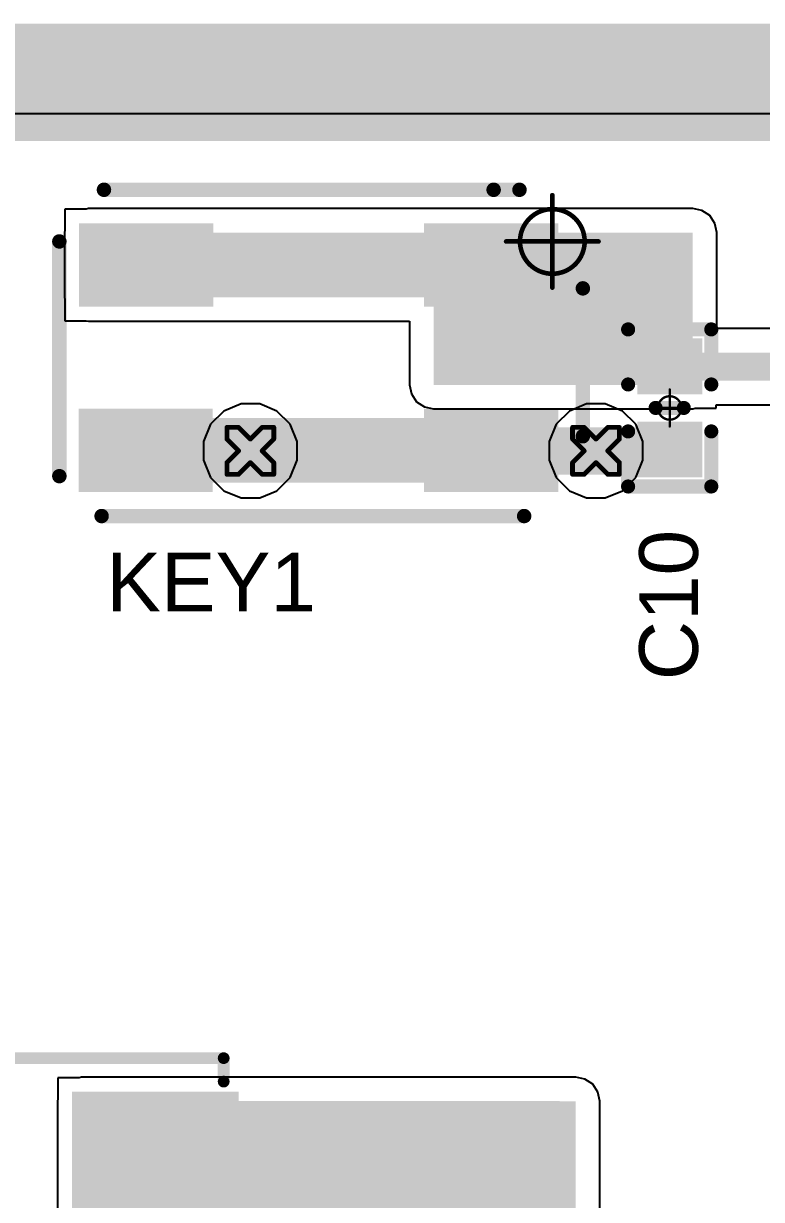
# Model space of a CAD drawing. Header units: inches. Extents: x -13 to 366, y -4 to 120.
# Drawn here: x 3.93 to 11.91, y 31.77 to 44.5 of the extents above; entities that cross this region are included whole.
import ezdxf

# ---------------------------------------------------------------- set-up
doc = ezdxf.new("R2010")
doc.units = ezdxf.units.IN
for name, color, linetype in [('Board_outline', 56, 'Continuous'), ('Bottom Layer', 5, 'Continuous'), ('Bottom Overlay', 54, 'Continuous'), ('Drill Drawing', 1, 'Continuous'), ('GND', 16, 'Continuous'), ('Keep-Out Layer', 6, 'Continuous'), ('Mechanical 15', 56, 'Continuous'), ('POWER', 76, 'Continuous'), ('Top Layer', 1, 'Continuous'), ('Top Overlay', 2, 'Continuous'), ('Top Paste', 8, 'Continuous'), ('Top Solder', 216, 'Continuous'), ('Via Holes', 16, 'Continuous')]:
    doc.layers.add(name, color=color, linetype=linetype)
doc.styles.add('Arial', font='', dxfattribs={"height": 0.2})
doc.styles.get('Arial').set_extended_font_data('Arial')

# ---------------------------------------------------------------- blocks, each defined once
blk = doc.blocks.new('VLS5045EX_3R3N_15')
at = {"layer": 'Top Layer'}
for points in [[(-2.59999861, 2.09999961), (-0.9999992699999999, 2.09999961), (-0.9999992699999999, -2.09999961), (-2.59999861, -2.09999961)], [(1.00000181, 2.09999961), (2.60000115, 2.09999961), (2.60000115, -2.09999961), (1.00000181, -2.09999961)]]:
    blk.add_hatch(color=1, dxfattribs=at).paths.add_polyline_path(points)
at = {"layer": 'Top Paste'}
for points in [[(-2.59999861, 2.09999961), (-0.9999992699999999, 2.09999961), (-0.9999992699999999, -2.09999961), (-2.59999861, -2.09999961)], [(1.00000181, 2.09999961), (2.60000115, 2.09999961), (2.60000115, -2.09999961), (1.00000181, -2.09999961)]]:
    blk.add_hatch(color=8, dxfattribs=at).paths.add_polyline_path(points)
at = {"layer": 'Top Solder'}
for points in [[(-2.70159861, 2.20159961), (-0.89839927, 2.20159961), (-0.89839927, -2.20159961), (-2.70159861, -2.20159961)], [(0.8984018100000001, 2.20159961), (2.70160115, 2.20159961), (2.70160115, -2.20159961), (0.8984018100000001, -2.20159961)]]:
    blk.add_hatch(color=216, dxfattribs=at).paths.add_polyline_path(points)
at = {"layer": 'Top Overlay'}
for points in [[(-2.54, 2.3114, 0.127, 0.127, 0), (-2.54, 2.5654, 0.127, 0.127, 0)], [(-2.54, 2.5654, 0.127, 0.127, 0), (2.54, 2.5654, 0.127, 0.127, 0)], [(2.54, 2.3114, 0.127, 0.127, 0), (2.54, 2.5654, 0.127, 0.127, 0)], [(-2.54, -2.5654, 0.127, 0.127, 0), (-2.54, -2.3114, 0.127, 0.127, 0)], [(2.54, -2.5654, 0.127, 0.127, 0), (2.54, -2.3114, 0.127, 0.127, 0)], [(-2.54, -2.5654, 0.127, 0.127, 0), (2.54, -2.5654, 0.127, 0.127, 0)]]:
    blk.add_lwpolyline(points, format="xyseb", dxfattribs=at)
for points in [[(-2.57175, 2.5654, 0.0635, 0.0635, 1), (-2.50825, 2.5654, 0.0635, 0.0635, 1)], [(-2.57175, 2.5654, 0.0635, 0.0635, 1), (-2.50825, 2.5654, 0.0635, 0.0635, 1)], [(2.50825, 2.5654, 0.0635, 0.0635, 1), (2.57175, 2.5654, 0.0635, 0.0635, 1)], [(2.50825, 2.5654, 0.0635, 0.0635, 1), (2.57175, 2.5654, 0.0635, 0.0635, 1)], [(-2.57175, 2.3114, 0.0635, 0.0635, 1), (-2.50825, 2.3114, 0.0635, 0.0635, 1)], [(2.50825, 2.3114, 0.0635, 0.0635, 1), (2.57175, 2.3114, 0.0635, 0.0635, 1)], [(-2.57175, -2.3114, 0.0635, 0.0635, 1), (-2.50825, -2.3114, 0.0635, 0.0635, 1)], [(2.50825, -2.3114, 0.0635, 0.0635, 1), (2.57175, -2.3114, 0.0635, 0.0635, 1)], [(-2.57175, -2.5654, 0.0635, 0.0635, 1), (-2.50825, -2.5654, 0.0635, 0.0635, 1)], [(-2.57175, -2.5654, 0.0635, 0.0635, 1), (-2.50825, -2.5654, 0.0635, 0.0635, 1)], [(2.50825, -2.5654, 0.0635, 0.0635, 1), (2.57175, -2.5654, 0.0635, 0.0635, 1)], [(2.50825, -2.5654, 0.0635, 0.0635, 1), (2.57175, -2.5654, 0.0635, 0.0635, 1)]]:
    blk.add_lwpolyline(points, format="xyseb", close=True, dxfattribs=at)
blk = doc.blocks.new('TSW_SMD_6_6_5_26')
at = {"layer": 'Top Layer'}
for points in [[(0.03539998, 2.61060057), (1.28540002, 2.61060057), (1.28540002, 1.91059943), (0.03539998, 1.91059943)], [(3.7749988, 2.61055993), (5.024998839999999, 2.61055993), (5.024998839999999, 1.91055879), (3.7749988, 1.91055879)], [(0.03539998, 0.60400057), (1.28540002, 0.60400057), (1.28540002, -0.09600057), (0.03539998, -0.09600057)], [(3.769199979999999, 0.60400057), (5.01920002, 0.60400057), (5.01920002, -0.09600057), (3.769199979999999, -0.09600057)]]:
    blk.add_hatch(color=1, dxfattribs=at).paths.add_polyline_path(points)
at = {"layer": 'Top Paste'}
for points in [[(0.03539998, 2.61060057), (1.28540002, 2.61060057), (1.28540002, 1.91059943), (0.03539998, 1.91059943)], [(3.7749988, 2.61055993), (5.024998839999999, 2.61055993), (5.024998839999999, 1.91055879), (3.7749988, 1.91055879)], [(0.03539998, 0.60400057), (1.28540002, 0.60400057), (1.28540002, -0.09600057), (0.03539998, -0.09600057)], [(3.769199979999999, 0.60400057), (5.01920002, 0.60400057), (5.01920002, -0.09600057), (3.769199979999999, -0.09600057)]]:
    blk.add_hatch(color=8, dxfattribs=at).paths.add_polyline_path(points)
at = {"layer": 'Top Solder'}
for points in [[(-0.06620002, 2.71220057), (1.38700002, 2.71220057), (1.38700002, 1.80899943), (-0.06620002, 1.80899943)], [(3.6733988, 2.71215993), (5.12659884, 2.71215993), (5.12659884, 1.80895879), (3.6733988, 1.80895879)], [(-0.06620002, 0.70560057), (1.38700002, 0.70560057), (1.38700002, -0.19760057), (-0.06620002, -0.19760057)], [(3.66759998, 0.70560057), (5.120800019999999, 0.70560057), (5.120800019999999, -0.19760057), (3.66759998, -0.19760057)]]:
    blk.add_hatch(color=216, dxfattribs=at).paths.add_polyline_path(points)
at = {"layer": 'Mechanical 15'}
for points in [[(0, 0.499999, 0.0499999, 0.0499999, 0), (0, -0.499999, 0.0499999, 0.0499999, 0)], [(0.499999, 0, 0.0499999, 0.0499999, 0), (-0.499999, 0, 0.0499999, 0.0499999, 0)]]:
    blk.add_lwpolyline(points, format="xyseb", dxfattribs=at)
for points in [[(-0.01249934, 0.499999, 0.02499868, 0.02499868, 1), (0.01249934, 0.499999, 0.02499868, 0.02499868, 1)], [(0.3499993, 0, 0.0499999, 0.0499999, 1), (-0.3499993, 0, 0.0499999, 0.0499999, 1)], [(-0.5124983399999999, 0, 0.02499868, 0.02499868, 1), (-0.4874996599999999, 0, 0.02499868, 0.02499868, 1)], [(-0.36249864, 0, 0.02499868, 0.02499868, 1), (-0.33749996, 0, 0.02499868, 0.02499868, 1)], [(0.33749996, 0, 0.02499868, 0.02499868, 1), (0.36249864, 0, 0.02499868, 0.02499868, 1)], [(0.4874996599999999, 0, 0.02499868, 0.02499868, 1), (0.5124983399999999, 0, 0.02499868, 0.02499868, 1)], [(-0.01249934, -0.499999, 0.02499868, 0.02499868, 1), (0.01249934, -0.499999, 0.02499868, 0.02499868, 1)]]:
    blk.add_lwpolyline(points, format="xyseb", close=True, dxfattribs=at)
at = {"layer": 'Top Overlay'}
for points in [[(4.8768, 2.9718, 0.156464, 0.156464, 0), (0.3048, 2.9718, 0.156464, 0.156464, 0)], [(5.334, 2.54, 0.156464, 0.156464, 0), (5.334, 0, 0.156464, 0.156464, 0)], [(-0.3302, 2.1082, 0.156464, 0.156464, 0), (-0.3302, 0.508, 0.156464, 0.156464, 0)], [(0.635, -0.5588, 0.156464, 0.156464, 0), (0.3556, -0.5588, 0.156464, 0.156464, 0)], [(4.8514, -0.5588, 0.156464, 0.156464, 0), (0.635, -0.5588, 0.156464, 0.156464, 0)]]:
    blk.add_lwpolyline(points, format="xyseb", dxfattribs=at)
for points in [[(0.265684, 2.9718, 0.078232, 0.078232, 1), (0.343916, 2.9718, 0.078232, 0.078232, 1)], [(4.837683999999999, 2.9718, 0.078232, 0.078232, 1), (4.915915999999999, 2.9718, 0.078232, 0.078232, 1)], [(5.294884, 2.54, 0.078232, 0.078232, 1), (5.373116, 2.54, 0.078232, 0.078232, 1)], [(-0.369316, 2.1082, 0.078232, 0.078232, 1), (-0.291084, 2.1082, 0.078232, 0.078232, 1)], [(-0.369316, 0.508, 0.078232, 0.078232, 1), (-0.291084, 0.508, 0.078232, 0.078232, 1)], [(5.294884, 0, 0.078232, 0.078232, 1), (5.373116, 0, 0.078232, 0.078232, 1)], [(0.316484, -0.5588, 0.078232, 0.078232, 1), (0.394716, -0.5588, 0.078232, 0.078232, 1)], [(0.595884, -0.5588, 0.078232, 0.078232, 1), (0.6741159999999999, -0.5588, 0.078232, 0.078232, 1)], [(0.595884, -0.5588, 0.078232, 0.078232, 1), (0.6741159999999999, -0.5588, 0.078232, 0.078232, 1)], [(4.812283999999999, -0.5588, 0.078232, 0.078232, 1), (4.890516, -0.5588, 0.078232, 0.078232, 1)]]:
    blk.add_lwpolyline(points, format="xyseb", close=True, dxfattribs=at)
blk = doc.blocks.new('C_0402_L_35')
at = {"layer": 'Top Layer'}
for points in [[(-0.6499986999999999, 0.2499995), (-0.2499995, 0.2499995), (-0.2499995, -0.2499995), (-0.6499986999999999, -0.2499995)], [(0.24991822, 0.24991822), (0.64991742, 0.24991822), (0.64991742, -0.25008078), (0.24991822, -0.25008078)]]:
    blk.add_hatch(color=1, dxfattribs=at).paths.add_polyline_path(points)
at = {"layer": 'Top Paste'}
for points in [[(-0.6499986999999999, 0.2499995), (-0.2499995, 0.2499995), (-0.2499995, -0.2499995), (-0.6499986999999999, -0.2499995)], [(0.24991822, 0.24991822), (0.64991742, 0.24991822), (0.64991742, -0.25008078), (0.24991822, -0.25008078)]]:
    blk.add_hatch(color=8, dxfattribs=at).paths.add_polyline_path(points)
at = {"layer": 'Top Solder'}
for points in [[(-0.7515987, 0.3515995), (-0.1483995, 0.3515995), (-0.1483995, -0.3515995), (-0.7515987, -0.3515995)], [(0.14831822, 0.35151822), (0.75151742, 0.35151822), (0.75151742, -0.35168078), (0.14831822, -0.35168078)]]:
    blk.add_hatch(color=216, dxfattribs=at).paths.add_polyline_path(points)
at = {"layer": 'Mechanical 15'}
for points in [[(0.127, 0, 0.0254, 0.0254, 1), (-0.127, 0, 0.0254, 0.0254, 1)], [(-0.00635, 0.1999996, 0.0127, 0.0127, 1), (0.00635, 0.1999996, 0.0127, 0.0127, 1)], [(-0.2063496, 0, 0.0127, 0.0127, 1), (-0.1936496, 0, 0.0127, 0.0127, 1)], [(-0.13335, 0, 0.0127, 0.0127, 1), (-0.12065, 0, 0.0127, 0.0127, 1)], [(0.12065, 0, 0.0127, 0.0127, 1), (0.13335, 0, 0.0127, 0.0127, 1)], [(0.1936496, 0, 0.0127, 0.0127, 1), (0.2063496, 0, 0.0127, 0.0127, 1)], [(-0.00635, -0.1999996, 0.0127, 0.0127, 1), (0.00635, -0.1999996, 0.0127, 0.0127, 1)]]:
    blk.add_lwpolyline(points, format="xyseb", close=True, dxfattribs=at)
for points in [[(0, -0.1999996, 0.0254, 0.0254, 0), (0, 0.1999996, 0.0254, 0.0254, 0)], [(0.1999996, 0, 0.0254, 0.0254, 0), (-0.1999996, 0, 0.0254, 0.0254, 0)]]:
    blk.add_lwpolyline(points, format="xyseb", dxfattribs=at)
at = {"layer": 'Top Overlay'}
for points in [[(-0.84991956, -0.44991782, 0.1524, 0.1524, 0), (-0.84991956, 0.44991782, 0.1524, 0.1524, 0)], [(-0.254, 0.44991782, 0.1524, 0.1524, 0), (-0.84991956, 0.44991782, 0.1524, 0.1524, 0)], [(0.84991956, 0.44991782, 0.1524, 0.1524, 0), (0.254, 0.44991782, 0.1524, 0.1524, 0)], [(0.84991956, -0.45008038, 0.1524, 0.1524, 0), (0.84991956, 0.44991782, 0.1524, 0.1524, 0)], [(0, -0.1524, 0.1524, 0.1524, 0), (0, 0.1524, 0.1524, 0.1524, 0)], [(-0.8497569999999999, -0.45008038, 0.1524, 0.1524, 0), (-0.84991956, -0.44991782, 0.1524, 0.1524, 0)], [(-0.254, -0.44991782, 0.1524, 0.1524, 0), (-0.84991956, -0.44991782, 0.1524, 0.1524, 0)], [(0.84991956, -0.44991782, 0.1524, 0.1524, 0), (0.254, -0.44991782, 0.1524, 0.1524, 0)]]:
    blk.add_lwpolyline(points, format="xyseb", dxfattribs=at)
for points in [[(-0.8880195599999998, 0.44991782, 0.0762, 0.0762, 1), (-0.81181956, 0.44991782, 0.0762, 0.0762, 1)], [(-0.8880195599999998, 0.44991782, 0.0762, 0.0762, 1), (-0.81181956, 0.44991782, 0.0762, 0.0762, 1)], [(-0.2921, 0.44991782, 0.0762, 0.0762, 1), (-0.2159, 0.44991782, 0.0762, 0.0762, 1)], [(0.2159, 0.44991782, 0.0762, 0.0762, 1), (0.2921, 0.44991782, 0.0762, 0.0762, 1)], [(0.81181956, 0.44991782, 0.0762, 0.0762, 1), (0.8880195599999998, 0.44991782, 0.0762, 0.0762, 1)], [(0.81181956, 0.44991782, 0.0762, 0.0762, 1), (0.8880195599999998, 0.44991782, 0.0762, 0.0762, 1)], [(-0.0381, 0.1524, 0.0762, 0.0762, 1), (0.0381, 0.1524, 0.0762, 0.0762, 1)], [(-0.0381, -0.1524, 0.0762, 0.0762, 1), (0.0381, -0.1524, 0.0762, 0.0762, 1)], [(-0.8880195599999998, -0.44991782, 0.0762, 0.0762, 1), (-0.81181956, -0.44991782, 0.0762, 0.0762, 1)], [(-0.8880195599999998, -0.44991782, 0.0762, 0.0762, 1), (-0.81181956, -0.44991782, 0.0762, 0.0762, 1)], [(-0.8880195599999998, -0.44991782, 0.0762, 0.0762, 1), (-0.81181956, -0.44991782, 0.0762, 0.0762, 1)], [(-0.8878569999999999, -0.45008038, 0.0762, 0.0762, 1), (-0.8116569999999999, -0.45008038, 0.0762, 0.0762, 1)], [(-0.2921, -0.44991782, 0.0762, 0.0762, 1), (-0.2159, -0.44991782, 0.0762, 0.0762, 1)], [(0.2159, -0.44991782, 0.0762, 0.0762, 1), (0.2921, -0.44991782, 0.0762, 0.0762, 1)], [(0.81181956, -0.44991782, 0.0762, 0.0762, 1), (0.8880195599999998, -0.44991782, 0.0762, 0.0762, 1)], [(0.81181956, -0.45008038, 0.0762, 0.0762, 1), (0.8880195599999998, -0.45008038, 0.0762, 0.0762, 1)]]:
    blk.add_lwpolyline(points, format="xyseb", close=True, dxfattribs=at)

msp = doc.modelspace()

# ---------------------------------------------------------------- hatches: boundary and pattern name
at = {"layer": 'Bottom Layer'}
h = msp.add_hatch(color=5, dxfattribs=at)
edge = h.paths.add_edge_path()
edge.add_arc((6.38465322, 39.87064416), 0.254, 0, 360)
h = msp.add_hatch(color=5, dxfattribs=at)
edge = h.paths.add_edge_path()
edge.add_arc((10.12425204, 39.87060352), 0.254, 0, 360)
at = {"layer": 'GND'}
h = msp.add_hatch(color=16, dxfattribs=at)
edge = h.paths.add_edge_path()
edge.add_arc((6.38465322, 39.87064416), 0.254, 0, 360)
h = msp.add_hatch(color=16, dxfattribs=at)
edge = h.paths.add_edge_path()
edge.add_arc((10.12425204, 39.87060352), 0.254, 0, 360)
at = {"layer": 'POWER'}
h = msp.add_hatch(color=76, dxfattribs=at)
edge = h.paths.add_edge_path()
edge.add_arc((6.38465322, 39.87064416), 0.254, 0, 360)
h = msp.add_hatch(color=76, dxfattribs=at)
edge = h.paths.add_edge_path()
edge.add_arc((10.12425204, 39.87060352), 0.254, 0, 360)
at = {"layer": 'Top Layer'}
for points in [[(4.63279998, 41.53299796), (9.61660002, 41.53299796), (9.61660002, 42.23300164), (4.63279998, 42.23300164)], [(8.36659998, 40.5851995), (11.1719995, 40.5851995), (11.1719995, 42.23299909999999), (8.36659998, 42.23299909999999)], [(4.62700116, 39.52639796), (9.61659748, 39.52639796), (9.61659748, 40.22644228), (4.62700116, 40.22644228)], [(8.99160508, 40.1263104), (8.99160508, 39.6127986), (11.17191568, 39.6127986), (11.17191568, 40.1263104)], [(4.556000539999999, 28.00700012), (7.24506298, 28.00700012), (7.24506298, 32.83400088), (4.556000539999999, 32.83400088)], [(5.46843204, 30.96923956), (9.732853279999999, 30.96923956), (9.732853279999999, 32.83400088), (5.46843204, 32.83400088)], [(8.95146546, 28.90891856), (9.90599746, 28.90891856), (9.90599746, 32.83320332), (8.95146546, 32.83320332)], [(6.653855119999999, 26.20760062), (7.24506552, 26.20760062), (7.24506552, 32.80699814), (6.653855119999999, 32.80699814)]]:
    msp.add_hatch(color=1, dxfattribs=at).paths.add_polyline_path(points)
h = msp.add_hatch(color=1, dxfattribs=at)
edge = h.paths.add_edge_path()
edge.add_arc((6.38465322, 39.87064416), 0.254, 0, 360)
h = msp.add_hatch(color=1, dxfattribs=at)
edge = h.paths.add_edge_path()
edge.add_arc((10.12425204, 39.87060352), 0.254, 0, 360)
at = {"layer": 'Via Holes'}
h = msp.add_hatch(color=7, dxfattribs=at)
edge = h.paths.add_edge_path()
edge.add_arc((6.38465322, 39.87064416), 0.127, 0, 360)
h = msp.add_hatch(color=7, dxfattribs=at)
edge = h.paths.add_edge_path()
edge.add_arc((10.12425204, 39.87060352), 0.127, 0, 360)

# ---------------------------------------------------------------- linework, layer by layer
at = {"layer": 'Board_outline'}
msp.add_lwpolyline([(-2.4183213, 43.86000118, 0.254, 0.254, 0), (31.29000092, 43.86000372, 0.254, 0.254, 0)], format="xyseb", dxfattribs=at)
at = {"layer": 'Bottom Layer'}
msp.add_line((-2.41833908, 43.52125916), (31.29000092, 43.5212617), dxfattribs=at)
at = {"layer": 'Bottom Overlay'}
msp.add_lwpolyline([(-2.4183594, 43.86000118, 1.27, 1.27, 0), (31.29000092, 43.86000372, 1.27, 1.27, 0)], format="xyseb", dxfattribs=at)
msp.add_lwpolyline([(-2.4183594, 43.86000118, 1.27, 1.27, 0), (31.29000092, 43.86000372, 1.27, 1.27, 0)], format="xyseb", dxfattribs=at)
at = {"layer": 'Drill Drawing'}
for points in [[(6.13065322, 39.99764416, 0.0508, 0.0508, 0), (6.13065322, 40.12464416, 0.0508, 0.0508, 0)], [(6.13065322, 40.12464416, 0.0508, 0.0508, 0), (6.25765322, 40.12464416, 0.0508, 0.0508, 0)], [(6.25765322, 40.12464416, 0.0508, 0.0508, 0), (6.38465322, 39.99764416, 0.0508, 0.0508, 0)], [(6.38465322, 39.99764416, 0.0508, 0.0508, 0), (6.511653219999999, 40.12464416, 0.0508, 0.0508, 0)], [(6.511653219999999, 40.12464416, 0.0508, 0.0508, 0), (6.638653219999999, 40.12464416, 0.0508, 0.0508, 0)], [(6.638653219999999, 39.99764416, 0.0508, 0.0508, 0), (6.638653219999999, 40.12464416, 0.0508, 0.0508, 0)], [(9.87025204, 39.99760352, 0.0508, 0.0508, 0), (9.87025204, 40.12460351999999, 0.0508, 0.0508, 0)], [(9.87025204, 40.12460351999999, 0.0508, 0.0508, 0), (9.99725204, 40.12460351999999, 0.0508, 0.0508, 0)], [(9.99725204, 40.12460351999999, 0.0508, 0.0508, 0), (10.12425204, 39.99760352, 0.0508, 0.0508, 0)], [(10.12425204, 39.99760352, 0.0508, 0.0508, 0), (10.25125204, 40.12460351999999, 0.0508, 0.0508, 0)], [(10.25125204, 40.12460351999999, 0.0508, 0.0508, 0), (10.37825204, 40.12460351999999, 0.0508, 0.0508, 0)], [(10.37825204, 39.99760352, 0.0508, 0.0508, 0), (10.37825204, 40.12460351999999, 0.0508, 0.0508, 0)], [(6.13065322, 39.99764416, 0.0508, 0.0508, 0), (6.25765322, 39.87064416, 0.0508, 0.0508, 0)], [(6.511653219999999, 39.87064416, 0.0508, 0.0508, 0), (6.638653219999999, 39.99764416, 0.0508, 0.0508, 0)], [(9.87025204, 39.99760352, 0.0508, 0.0508, 0), (9.99725204, 39.87060352, 0.0508, 0.0508, 0)], [(10.25125204, 39.87060352, 0.0508, 0.0508, 0), (10.37825204, 39.99760352, 0.0508, 0.0508, 0)], [(6.13065322, 39.74364416, 0.0508, 0.0508, 0), (6.25765322, 39.87064416, 0.0508, 0.0508, 0)], [(6.511653219999999, 39.87064416, 0.0508, 0.0508, 0), (6.638653219999999, 39.74364416, 0.0508, 0.0508, 0)], [(9.87025204, 39.74360352, 0.0508, 0.0508, 0), (9.99725204, 39.87060352, 0.0508, 0.0508, 0)], [(10.25125204, 39.87060352, 0.0508, 0.0508, 0), (10.37825204, 39.74360352, 0.0508, 0.0508, 0)], [(6.13065322, 39.61664415999999, 0.0508, 0.0508, 0), (6.13065322, 39.74364416, 0.0508, 0.0508, 0)], [(6.25765322, 39.61664415999999, 0.0508, 0.0508, 0), (6.38465322, 39.74364416, 0.0508, 0.0508, 0)], [(6.38465322, 39.74364416, 0.0508, 0.0508, 0), (6.511653219999999, 39.61664415999999, 0.0508, 0.0508, 0)], [(6.638653219999999, 39.61664415999999, 0.0508, 0.0508, 0), (6.638653219999999, 39.74364416, 0.0508, 0.0508, 0)], [(9.87025204, 39.61660352, 0.0508, 0.0508, 0), (9.87025204, 39.74360352, 0.0508, 0.0508, 0)], [(9.99725204, 39.61660352, 0.0508, 0.0508, 0), (10.12425204, 39.74360352, 0.0508, 0.0508, 0)], [(10.12425204, 39.74360352, 0.0508, 0.0508, 0), (10.25125204, 39.61660352, 0.0508, 0.0508, 0)], [(10.37825204, 39.61660352, 0.0508, 0.0508, 0), (10.37825204, 39.74360352, 0.0508, 0.0508, 0)], [(6.13065322, 39.61664415999999, 0.0508, 0.0508, 0), (6.25765322, 39.61664415999999, 0.0508, 0.0508, 0)], [(6.511653219999999, 39.61664415999999, 0.0508, 0.0508, 0), (6.638653219999999, 39.61664415999999, 0.0508, 0.0508, 0)], [(9.87025204, 39.61660352, 0.0508, 0.0508, 0), (9.99725204, 39.61660352, 0.0508, 0.0508, 0)], [(10.25125204, 39.61660352, 0.0508, 0.0508, 0), (10.37825204, 39.61660352, 0.0508, 0.0508, 0)]]:
    msp.add_lwpolyline(points, format="xyseb", dxfattribs=at)
for points in [[(6.11795322, 40.12464416, 0.0254, 0.0254, 1), (6.14335322, 40.12464416, 0.0254, 0.0254, 1)], [(6.11795322, 40.12464416, 0.0254, 0.0254, 1), (6.14335322, 40.12464416, 0.0254, 0.0254, 1)], [(6.24495322, 40.12464416, 0.0254, 0.0254, 1), (6.27035322, 40.12464416, 0.0254, 0.0254, 1)], [(6.24495322, 40.12464416, 0.0254, 0.0254, 1), (6.27035322, 40.12464416, 0.0254, 0.0254, 1)], [(6.49895322, 40.12464416, 0.0254, 0.0254, 1), (6.524353219999999, 40.12464416, 0.0254, 0.0254, 1)], [(6.49895322, 40.12464416, 0.0254, 0.0254, 1), (6.524353219999999, 40.12464416, 0.0254, 0.0254, 1)], [(6.62595322, 40.12464416, 0.0254, 0.0254, 1), (6.65135322, 40.12464416, 0.0254, 0.0254, 1)], [(6.62595322, 40.12464416, 0.0254, 0.0254, 1), (6.65135322, 40.12464416, 0.0254, 0.0254, 1)], [(9.85755204, 40.12460351999999, 0.0254, 0.0254, 1), (9.88295204, 40.12460351999999, 0.0254, 0.0254, 1)], [(9.85755204, 40.12460351999999, 0.0254, 0.0254, 1), (9.88295204, 40.12460351999999, 0.0254, 0.0254, 1)], [(9.98455204, 40.12460351999999, 0.0254, 0.0254, 1), (10.00995204, 40.12460351999999, 0.0254, 0.0254, 1)], [(9.98455204, 40.12460351999999, 0.0254, 0.0254, 1), (10.00995204, 40.12460351999999, 0.0254, 0.0254, 1)], [(10.23855204, 40.12460351999999, 0.0254, 0.0254, 1), (10.26395204, 40.12460351999999, 0.0254, 0.0254, 1)], [(10.23855204, 40.12460351999999, 0.0254, 0.0254, 1), (10.26395204, 40.12460351999999, 0.0254, 0.0254, 1)], [(10.36555204, 40.12460351999999, 0.0254, 0.0254, 1), (10.39095204, 40.12460351999999, 0.0254, 0.0254, 1)], [(10.36555204, 40.12460351999999, 0.0254, 0.0254, 1), (10.39095204, 40.12460351999999, 0.0254, 0.0254, 1)], [(6.11795322, 39.99764416, 0.0254, 0.0254, 1), (6.14335322, 39.99764416, 0.0254, 0.0254, 1)], [(6.11795322, 39.99764416, 0.0254, 0.0254, 1), (6.14335322, 39.99764416, 0.0254, 0.0254, 1)], [(6.371953219999999, 39.99764416, 0.0254, 0.0254, 1), (6.397353219999999, 39.99764416, 0.0254, 0.0254, 1)], [(6.371953219999999, 39.99764416, 0.0254, 0.0254, 1), (6.397353219999999, 39.99764416, 0.0254, 0.0254, 1)], [(6.62595322, 39.99764416, 0.0254, 0.0254, 1), (6.65135322, 39.99764416, 0.0254, 0.0254, 1)], [(6.62595322, 39.99764416, 0.0254, 0.0254, 1), (6.65135322, 39.99764416, 0.0254, 0.0254, 1)], [(9.85755204, 39.99760352, 0.0254, 0.0254, 1), (9.88295204, 39.99760352, 0.0254, 0.0254, 1)], [(9.85755204, 39.99760352, 0.0254, 0.0254, 1), (9.88295204, 39.99760352, 0.0254, 0.0254, 1)], [(10.11155204, 39.99760352, 0.0254, 0.0254, 1), (10.13695204, 39.99760352, 0.0254, 0.0254, 1)], [(10.11155204, 39.99760352, 0.0254, 0.0254, 1), (10.13695204, 39.99760352, 0.0254, 0.0254, 1)], [(10.36555204, 39.99760352, 0.0254, 0.0254, 1), (10.39095204, 39.99760352, 0.0254, 0.0254, 1)], [(10.36555204, 39.99760352, 0.0254, 0.0254, 1), (10.39095204, 39.99760352, 0.0254, 0.0254, 1)], [(6.24495322, 39.87064416, 0.0254, 0.0254, 1), (6.27035322, 39.87064416, 0.0254, 0.0254, 1)], [(6.24495322, 39.87064416, 0.0254, 0.0254, 1), (6.27035322, 39.87064416, 0.0254, 0.0254, 1)], [(6.49895322, 39.87064416, 0.0254, 0.0254, 1), (6.524353219999999, 39.87064416, 0.0254, 0.0254, 1)], [(6.49895322, 39.87064416, 0.0254, 0.0254, 1), (6.524353219999999, 39.87064416, 0.0254, 0.0254, 1)], [(9.98455204, 39.87060352, 0.0254, 0.0254, 1), (10.00995204, 39.87060352, 0.0254, 0.0254, 1)], [(9.98455204, 39.87060352, 0.0254, 0.0254, 1), (10.00995204, 39.87060352, 0.0254, 0.0254, 1)], [(10.23855204, 39.87060352, 0.0254, 0.0254, 1), (10.26395204, 39.87060352, 0.0254, 0.0254, 1)], [(10.23855204, 39.87060352, 0.0254, 0.0254, 1), (10.26395204, 39.87060352, 0.0254, 0.0254, 1)], [(6.11795322, 39.74364416, 0.0254, 0.0254, 1), (6.14335322, 39.74364416, 0.0254, 0.0254, 1)], [(6.11795322, 39.74364416, 0.0254, 0.0254, 1), (6.14335322, 39.74364416, 0.0254, 0.0254, 1)], [(6.371953219999999, 39.74364416, 0.0254, 0.0254, 1), (6.397353219999999, 39.74364416, 0.0254, 0.0254, 1)], [(6.371953219999999, 39.74364416, 0.0254, 0.0254, 1), (6.397353219999999, 39.74364416, 0.0254, 0.0254, 1)], [(6.62595322, 39.74364416, 0.0254, 0.0254, 1), (6.65135322, 39.74364416, 0.0254, 0.0254, 1)], [(6.62595322, 39.74364416, 0.0254, 0.0254, 1), (6.65135322, 39.74364416, 0.0254, 0.0254, 1)], [(9.85755204, 39.74360352, 0.0254, 0.0254, 1), (9.88295204, 39.74360352, 0.0254, 0.0254, 1)], [(9.85755204, 39.74360352, 0.0254, 0.0254, 1), (9.88295204, 39.74360352, 0.0254, 0.0254, 1)], [(10.11155204, 39.74360352, 0.0254, 0.0254, 1), (10.13695204, 39.74360352, 0.0254, 0.0254, 1)], [(10.11155204, 39.74360352, 0.0254, 0.0254, 1), (10.13695204, 39.74360352, 0.0254, 0.0254, 1)], [(10.36555204, 39.74360352, 0.0254, 0.0254, 1), (10.39095204, 39.74360352, 0.0254, 0.0254, 1)], [(10.36555204, 39.74360352, 0.0254, 0.0254, 1), (10.39095204, 39.74360352, 0.0254, 0.0254, 1)], [(6.11795322, 39.61664415999999, 0.0254, 0.0254, 1), (6.14335322, 39.61664415999999, 0.0254, 0.0254, 1)], [(6.11795322, 39.61664415999999, 0.0254, 0.0254, 1), (6.14335322, 39.61664415999999, 0.0254, 0.0254, 1)], [(6.24495322, 39.61664415999999, 0.0254, 0.0254, 1), (6.27035322, 39.61664415999999, 0.0254, 0.0254, 1)], [(6.24495322, 39.61664415999999, 0.0254, 0.0254, 1), (6.27035322, 39.61664415999999, 0.0254, 0.0254, 1)], [(6.49895322, 39.61664415999999, 0.0254, 0.0254, 1), (6.524353219999999, 39.61664415999999, 0.0254, 0.0254, 1)], [(6.49895322, 39.61664415999999, 0.0254, 0.0254, 1), (6.524353219999999, 39.61664415999999, 0.0254, 0.0254, 1)], [(6.62595322, 39.61664415999999, 0.0254, 0.0254, 1), (6.65135322, 39.61664415999999, 0.0254, 0.0254, 1)], [(6.62595322, 39.61664415999999, 0.0254, 0.0254, 1), (6.65135322, 39.61664415999999, 0.0254, 0.0254, 1)], [(9.85755204, 39.61660352, 0.0254, 0.0254, 1), (9.88295204, 39.61660352, 0.0254, 0.0254, 1)], [(9.85755204, 39.61660352, 0.0254, 0.0254, 1), (9.88295204, 39.61660352, 0.0254, 0.0254, 1)], [(9.98455204, 39.61660352, 0.0254, 0.0254, 1), (10.00995204, 39.61660352, 0.0254, 0.0254, 1)], [(9.98455204, 39.61660352, 0.0254, 0.0254, 1), (10.00995204, 39.61660352, 0.0254, 0.0254, 1)], [(10.23855204, 39.61660352, 0.0254, 0.0254, 1), (10.26395204, 39.61660352, 0.0254, 0.0254, 1)], [(10.23855204, 39.61660352, 0.0254, 0.0254, 1), (10.26395204, 39.61660352, 0.0254, 0.0254, 1)], [(10.36555204, 39.61660352, 0.0254, 0.0254, 1), (10.39095204, 39.61660352, 0.0254, 0.0254, 1)], [(10.36555204, 39.61660352, 0.0254, 0.0254, 1), (10.39095204, 39.61660352, 0.0254, 0.0254, 1)]]:
    msp.add_lwpolyline(points, format="xyseb", close=True, dxfattribs=at)
at = {"layer": 'GND'}
msp.add_line((-2.41833908, 43.52125916), (31.29000092, 43.5212617), dxfattribs=at)
at = {"layer": 'Keep-Out Layer'}
for points in [[(-2.41833908, 43.86000118, 0.156464, 0.156464, 0), (31.28966056, 43.86000372, 0.156464, 0.156464, 0)], [(-2.41833908, 43.86000118, 0.156464, 0.156464, 0), (31.29000092, 43.86000372, 0.156464, 0.156464, 0)]]:
    msp.add_lwpolyline(points, format="xyseb", dxfattribs=at)
at = {"layer": 'POWER'}
for p, q in [((-2.41833908, 43.52125916), (31.29000092, 43.5212617)), ((6.283606939999999, 40.37864416), (6.096894079999999, 40.30130624)), ((6.485699499999999, 40.37864416), (6.283606939999999, 40.37864416)), ((6.67241236, 40.30130624), (6.485699499999999, 40.37864416)), ((10.02320576, 40.37860352), (9.8364929, 40.3012656)), ((10.22529832, 40.37860352), (10.02320576, 40.37860352)), ((10.41201118, 40.3012656), (10.22529832, 40.37860352)), ((6.096894079999999, 40.30130624), (5.95399114, 40.1584033)), ((6.815315299999999, 40.1584033), (6.67241236, 40.30130624)), ((9.8364929, 40.3012656), (9.69358996, 40.15836266)), ((10.55491412, 40.15836266), (10.41201118, 40.3012656)), ((5.95399114, 40.1584033), (5.87665322, 39.97169044)), ((6.89265322, 39.97169044), (6.815315299999999, 40.1584033)), ((9.69358996, 40.15836266), (9.61625204, 39.9716498)), ((10.63225204, 39.9716498), (10.55491412, 40.15836266)), ((5.87665322, 39.97169044), (5.87665322, 39.76959788)), ((6.89265322, 39.76959788), (6.89265322, 39.97169044)), ((9.61625204, 39.9716498), (9.61625204, 39.76955724)), ((10.63225204, 39.76955724), (10.63225204, 39.9716498)), ((5.87665322, 39.76959788), (5.95399114, 39.58288502)), ((6.815315299999999, 39.58288502), (6.89265322, 39.76959788)), ((9.61625204, 39.76955724), (9.69358996, 39.58284438)), ((10.55491412, 39.58284438), (10.63225204, 39.76955724)), ((5.95399114, 39.58288502), (6.096894079999999, 39.43998208)), ((6.67241236, 39.43998208), (6.815315299999999, 39.58288502)), ((9.69358996, 39.58284438), (9.8364929, 39.43994144)), ((10.41201118, 39.43994144), (10.55491412, 39.58284438)), ((6.096894079999999, 39.43998208), (6.283606939999999, 39.36264415999999)), ((6.283606939999999, 39.36264415999999), (6.485699499999999, 39.36264415999999)), ((6.485699499999999, 39.36264415999999), (6.67241236, 39.43998208)), ((9.8364929, 39.43994144), (10.02320576, 39.36260352)), ((10.02320576, 39.36260352), (10.22529832, 39.36260352)), ((10.22529832, 39.36260352), (10.41201118, 39.43994144))]:
    msp.add_line(p, q, dxfattribs=at)
at = {"layer": 'Top Layer'}
for p, q in [((-2.41833908, 43.52125916), (31.29000092, 43.5212617)), ((4.60777082, 42.4869991), (4.37879998, 42.4869991)), ((4.37879998, 42.4869991), (4.37879998, 42.25801809999999)), ((4.63279998, 42.4919775), (4.60777082, 42.4869991)), ((11.1719995, 42.4919775), (4.63279998, 42.4919775)), ((11.27110522, 42.47226456), (11.1719995, 42.4919775)), ((11.35512334, 42.41612548), (11.27110522, 42.47226456)), ((11.41126242, 42.33210735999999), (11.35512334, 42.41612548)), ((4.37879998, 42.25801809999999), (4.37382412, 42.23300164)), ((11.43097536, 42.23300164), (11.41126242, 42.33210735999999)), ((4.37382412, 42.23300164), (4.37382412, 41.53299796)), ((11.43097536, 41.19578755999999), (11.43097536, 42.23300164)), ((4.37382412, 41.53299796), (4.37879998, 41.5079815)), ((4.37879998, 41.5079815), (4.37879998, 41.2790005)), ((4.37879998, 41.2790005), (4.60777082, 41.2790005)), ((4.60777082, 41.2790005), (4.63279998, 41.2740221)), ((4.63279998, 41.2740221), (8.107624119999999, 41.2740221)), ((8.107624119999999, 41.2740221), (8.107624119999999, 40.5851995)), ((12.46382318, 41.19578755999999), (11.43097536, 41.19578755999999)), ((8.107624119999999, 40.5851995), (8.127337059999999, 40.48609378)), ((8.127337059999999, 40.48609378), (8.183476139999998, 40.40207565999999)), ((8.183476139999998, 40.40207565999999), (8.26749426, 40.34593658)), ((8.26749426, 40.34593658), (8.36659998, 40.32622363999999)), ((11.4259995, 40.3311995), (11.4259995, 40.36706176)), ((11.4259995, 40.36706176), (12.29218776, 40.36706176)), ((8.36659998, 40.32622363999999), (11.1719995, 40.32622363999999)), ((11.1719995, 40.32622363999999), (11.19701596, 40.3311995)), ((11.19701596, 40.3311995), (11.4259995, 40.3311995)), ((4.53097138, 33.08799834), (4.30200308, 33.08799834)), ((4.30200308, 33.08799834), (4.30200308, 32.85903004)), ((4.556000539999999, 33.09297674), (4.53097138, 33.08799834)), ((9.732853279999999, 33.09297674), (4.556000539999999, 33.09297674)), ((9.736851239999998, 33.09218172), (9.732853279999999, 33.09297674)), ((9.906, 33.09218172), (9.736851239999998, 33.09218172)), ((10.00510572, 33.07246878), (9.906, 33.09218172)), ((10.08912384, 33.0163297), (10.00510572, 33.07246878)), ((10.14526292, 32.93231158), (10.08912384, 33.0163297)), ((4.30200308, 32.85903004), (4.29702468, 32.83400088)), ((4.29702468, 32.83400088), (4.29702468, 28.00700012)), ((10.16497586, 32.83320585999999), (10.14526292, 32.93231158)), ((10.16497586, 28.90891856), (10.16497586, 32.83320585999999))]:
    msp.add_line(p, q, dxfattribs=at)
msp.add_lwpolyline([(10.922, 40.78142466, 0.3048, 0.3048, 0), (12.46382318, 40.78142466, 0.3048, 0.3048, 0)], format="xyseb", dxfattribs=at)
msp.add_lwpolyline([(10.8458, 40.78142466, 0.1524, 0.1524, 1), (10.9982, 40.78142466, 0.1524, 0.1524, 1)], format="xyseb", close=True, dxfattribs=at)
at = {"layer": 'Top Overlay'}
msp.add_lwpolyline([(-2.4183213, 43.86000118, 1.27, 1.27, 0), (31.29000092, 43.86000372, 1.27, 1.27, 0)], format="xyseb", dxfattribs=at)

# ---------------------------------------------------------------- block references
for name, p, rotation in [('TSW_SMD_6_6_5_26', (9.652, 42.1369998), 180), ('C_0402_L_35', (10.922, 40.3352), 270)]:
    msp.add_blockref(name, p, dxfattribs=dict(rotation=rotation))
msp.add_blockref('VLS5045EX_3R3N_15', (3.556, 30.734))

# ---------------------------------------------------------------- texts
at = {"layer": 'Top Overlay', "style": 'Arial'}
msp.add_text('C10', height=0.635, rotation=90, dxfattribs=at).set_placement((11.2268, 37.3888))
msp.add_text('KEY1', height=0.635, dxfattribs=at).set_placement((4.826, 38.1326136))

doc.saveas('drawing.dxf')
